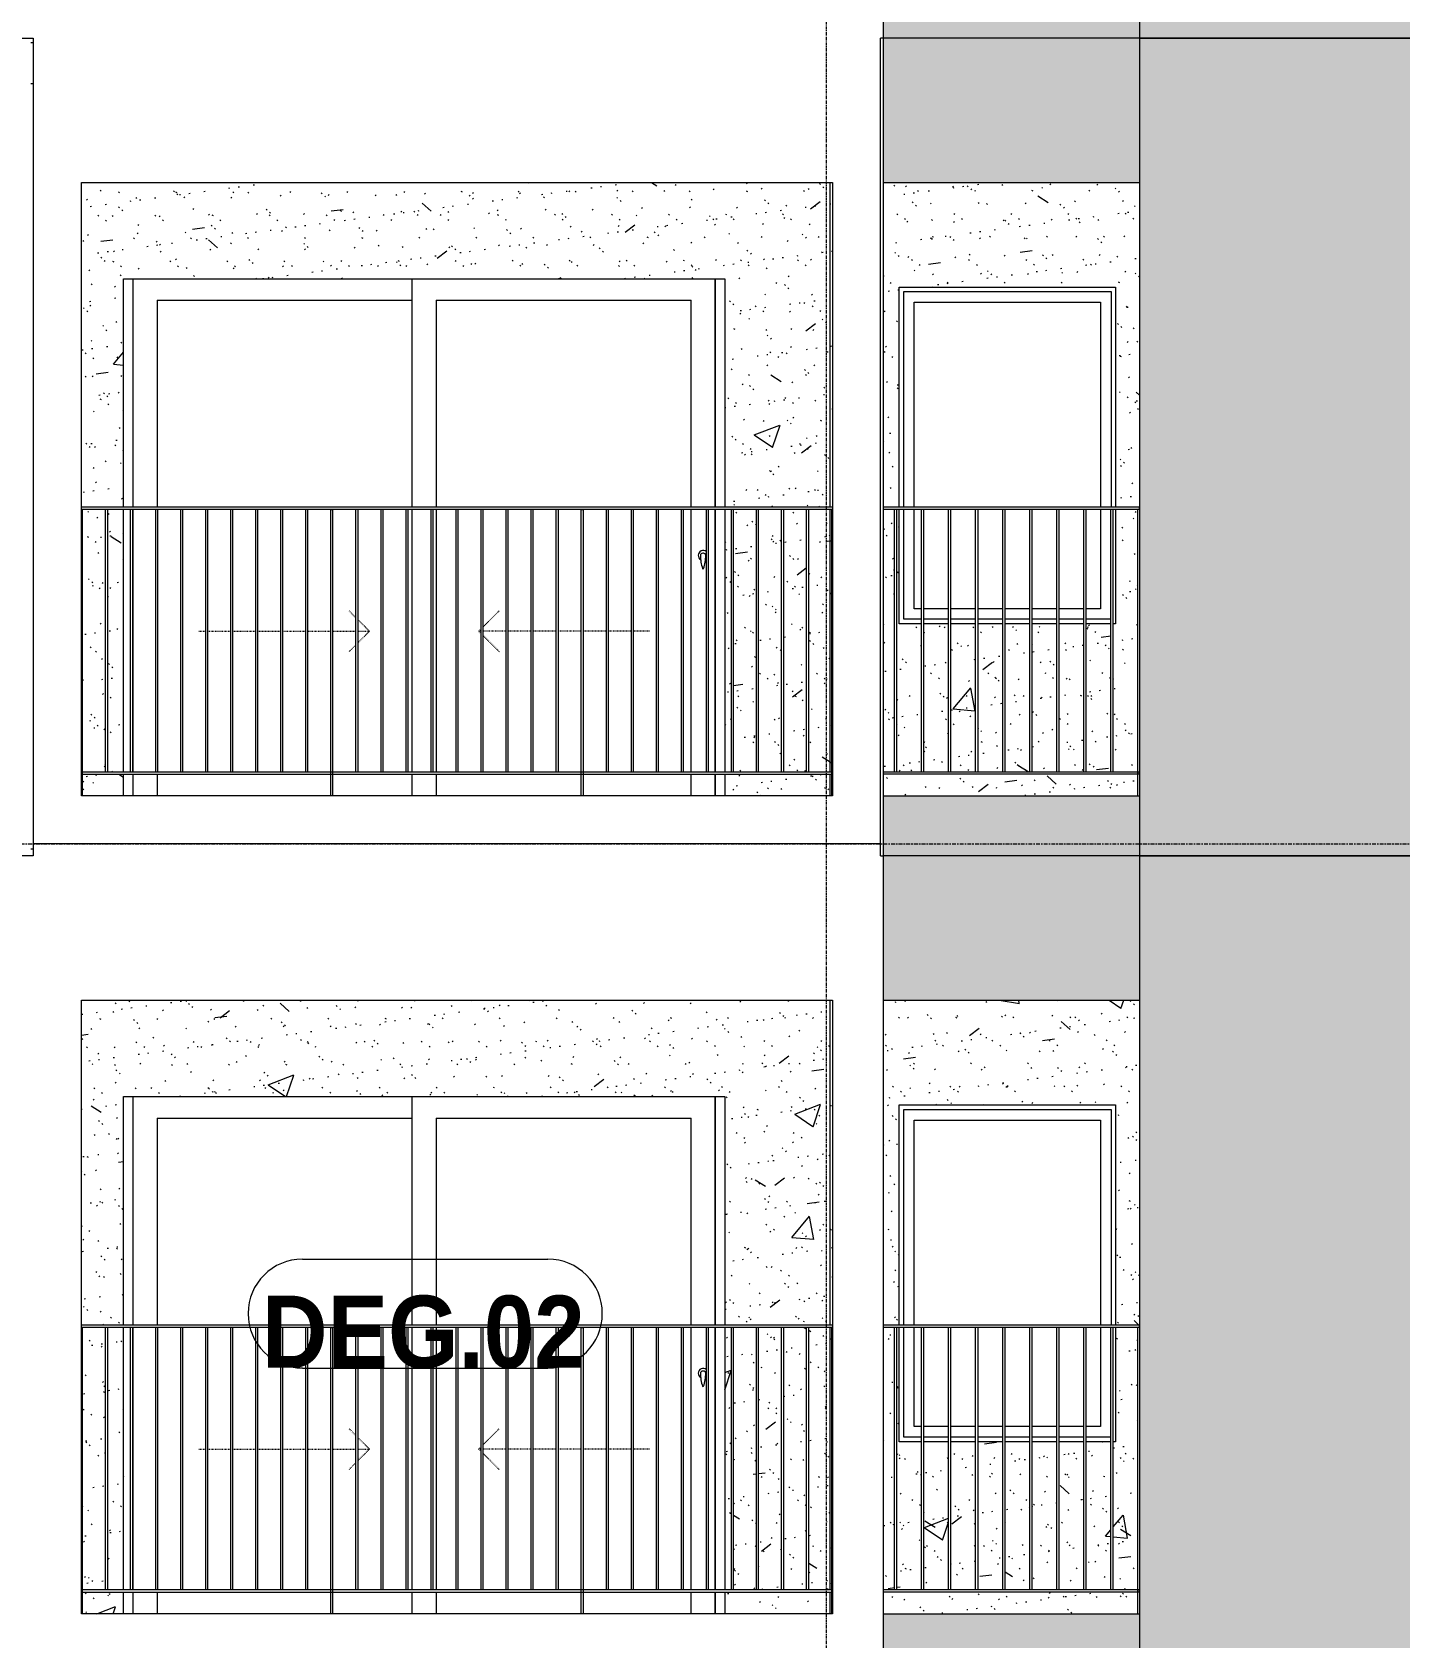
# Model space of a CAD drawing. Header units: millimetres. Extents: x 1240 to 198004, y -7796 to 35300.
# Drawn here: x 131261 to 136948, y 15899 to 22575 of the extents above; entities that cross this region are included whole.
import ezdxf

# ---------------------------------------------------------------- set-up
doc = ezdxf.new("R2010")
doc.units = ezdxf.units.MM
for name, pattern in [('Centre', [31.75, 6.35, -4.7625, 15.875, -4.7625]), ('Dash', [6, 3, -3]), ('Grid Line', [22.225, 12.7, -3.175, 3.175, -3.175])]:
    doc.linetypes.add(name, pattern=pattern)
for name, color, linetype, lineweight in [('0-2', 50, 'Continuous', 5), ('A-DOOR', 31, 'Continuous', 9), ('A-DOOR-FRAM', 31, 'Continuous', 9), ('A-DOOR-HDLN', 31, 'Dash', 18), ('A-DOOR-IDEN', 31, 'Continuous', 9), ('A-FLOR', 192, 'Continuous', 9), ('A-FLOR-2', 7, 'Continuous', 9), ('A-FLOR-HRAL', 11, 'Continuous', 9), ('A-FLOR-HRAL-1', 253, 'Continuous', 9), ('A-FLOR-LEVL-2', 51, 'Centre', 9), ('A-GLAZ', 151, 'Continuous', 9), ('A-GLAZ-1', 7, 'Continuous', 9), ('A-WALL', 113, 'Continuous', 9), ('A-WALL-PATT-2', 9, 'Continuous', 9), ('A-WALL-PATT-3', 111, 'Continuous', 5), ('A-WALL-PATT-4', 111, 'Continuous', 9), ('I-WALL', 2, 'Continuous', 9), ('I-WALL-1', 7, 'Continuous', 9), ('S-GRID-1', 1, 'Grid Line', 9)]:
    doc.layers.add(name, color=color, linetype=linetype, lineweight=lineweight)
doc.styles.add('Arial_B_2', font='arialbd.ttf', dxfattribs={"width": 0.9, "height": 300})
pattern_1 = [(50, (0, 0), (1093.104, -95.634), [114.3, -1257.3]), (355, (0, 0), (-211.457, 1146.34), [91.44, -1005.84]), (100.451, (91.1, -8), (881.656, 1050.7), [97.14, -1068.54]), (46.184, (0, 304.8), (1626.475, -252.257), [171.45, -1885.95]), (96.636, (135.5, 283.8), (1424.416, 1484.565), [145.71, -1602.81]), (351.184, (0, 304.8), (1424.43, 1484.55), [137.16, -1508.76]), (21, (152.4, 228.6), (909.686, -613.591), [114.3, -1257.3]), (326, (152.4, 228.6), (370.812, 1105.129), [91.44, -1005.84]), (71.451, (228.2, 177.5), (1280.503, 491.528), [97.14, -1068.54]), (37.5, (0, 0), (18.5313, 507.3303), [50.292, -943.356, 50.292, -970.788, -1009.65]), (37.5, (0, 0), (18.5313, 507.3303), [-2014.728, 50.292, -959.358]), (7.5, (0, 0), (400.9178, 601.0836), [50.292, -531.876, 50.292, -920.496, -384.81]), (7.5, (0, 0), (400.9178, 601.0836), [-1552.956, 50.292, -334.518]), (327.5, (-339.85, 0), (813.5452, -34.3737), [50.292, -330.708, 50.292, -1138.428, -1577.34]), (327.5, (-339.85, 0), (813.5452, -34.3737), [-1569.72, 50.292, -1527.048]), (317.5, (-492.25, 0), (888.7755, 152.56), [50.292, -445.008, 50.292, -739.14, -1120.14]), (317.5, (-492.25, 0), (888.7755, 152.56), [-1284.732, 50.292, -1069.848])]
pattern_2 = [(37.5, (0, 0), (-4.79953, 146.8239), [5.029, -110.795, 5.029, -124.511, -123.825]), (37.5, (0, 0), (-4.79953, 146.8239), [-245.364, 5.029, -118.796]), (7.5, (0, 0), (134.85743, 215.0472), [5.029, -57.455, 5.029, -99.365, -40.005]), (7.5, (0, 0), (134.85743, 215.0472), [-166.878, 5.029, -34.976]), (327.5, (-93.73, 0), (237.29776, 0.4316), [5.029, -33.071, 5.029, -132.131, -179.07]), (327.5, (-93.73, 0), (237.29776, 0.4316), [-175.26, 5.029, -174.041]), (317.5, (-93.73, 0), (229.06706, 66.8792), [5.029, -14.021, 5.029, -84.887, -102.87]), (317.5, (-93.73, 0), (229.06706, 66.8792), [-108.966, 5.029, -97.841])]

# ---------------------------------------------------------------- blocks, each defined once
blk = doc.blocks.new('NCV_TKTC_KET CAU_rvt-2-TKCS_MẶT ĐỨNG NỘI KHU 2')
at = {"layer": 'A-FLOR-2'}
blk.add_line((-65035.3, 22360), (-65045.3, 22360), dxfattribs=at)
blk = doc.blocks.new('M_Fixed - 900 x 1400-901190-TKCS_MẶT ĐỨNG NỘI KHU 2')
at = {"layer": 'A-GLAZ-1'}
for p, q in [((-61415.9, 7000), (-61415.9, 7896)), ((-61415.9, 7896), (-60553.9, 7896)), ((-60553.9, 7896), (-60553.9, 7000)), ((-61371.9, 7000), (-61371.9, 7852)), ((-61371.9, 7852), (-60597.9, 7852)), ((-60597.9, 7852), (-60597.9, 7000)), ((-61415.9, 6534), (-61415.9, 6990)), ((-61371.9, 6578), (-61371.9, 6990)), ((-60597.9, 6990), (-60597.9, 6578)), ((-61341.9, 6578), (-61371.9, 6578)), ((-61229.4, 6578), (-61331.9, 6578)), ((-61116.9, 6578), (-61219.4, 6578)), ((-61004.4, 6578), (-61106.9, 6578)), ((-60891.9, 6578), (-60994.4, 6578)), ((-60779.4, 6578), (-60881.9, 6578)), ((-60666.9, 6578), (-60769.4, 6578)), ((-60597.9, 6578), (-60656.9, 6578)), ((-61341.9, 6534), (-61415.9, 6534)), ((-61229.4, 6534), (-61331.9, 6534)), ((-61116.9, 6534), (-61219.4, 6534)), ((-61004.4, 6534), (-61106.9, 6534)), ((-60891.9, 6534), (-60994.4, 6534)), ((-60779.4, 6534), (-60881.9, 6534)), ((-60666.9, 6534), (-60769.4, 6534)), ((-60554.4, 6534), (-60656.9, 6534))]:
    blk.add_line(p, q, dxfattribs=at)
blk = doc.blocks.new('Railing - 10mm-901206-TKCS_MẶT ĐỨNG NỘI KHU 2')
at = {"layer": 'A-FLOR-HRAL-1'}
for p, q in [((-60554.4, 5900), (-60554.4, 6990)), ((-60544.4, 5900), (-60544.4, 6990))]:
    blk.add_line(p, q, dxfattribs=at)
blk = doc.blocks.new('Railing - 50 x 10mm-901205-TKCS_MẶT ĐỨNG NỘI KHU 2')
at = {"layer": 'A-FLOR-HRAL-1'}
for p in [(-60441.9, 5798.5), (-60435.3, 6990)]:
    blk.add_line(p, (-60441.9, 6990), dxfattribs=at)
blk = doc.blocks.new('Railing - Railing-883253-TKCS_MẶT ĐỨNG NỘI KHU 2')
at = {"layer": 'A-FLOR-HRAL-1'}
for p, q in [((-61501.9, 5900), (-60436.9, 5900)), ((-60436.9, 5890), (-61501.9, 5890)), ((-60436.9, 5900), (-60436.9, 5890))]:
    blk.add_line(p, q, dxfattribs=at)
for name, p in [('Railing - 10mm-901206-TKCS_MẶT ĐỨNG NỘI KHU 2', (-900, 0)), ('Railing - 10mm-901206-TKCS_MẶT ĐỨNG NỘI KHU 2', (-787.5, 0)), ('Railing - 10mm-901206-TKCS_MẶT ĐỨNG NỘI KHU 2', (-675, 0)), ('Railing - 10mm-901206-TKCS_MẶT ĐỨNG NỘI KHU 2', (-562.5, 0)), ('Railing - 10mm-901206-TKCS_MẶT ĐỨNG NỘI KHU 2', (-450, 0)), ('Railing - 10mm-901206-TKCS_MẶT ĐỨNG NỘI KHU 2', (-337.5, 0)), ('Railing - 10mm-901206-TKCS_MẶT ĐỨNG NỘI KHU 2', (-225, 0)), ('Railing - 10mm-901206-TKCS_MẶT ĐỨNG NỘI KHU 2', (-112.5, 0)), ('Railing - 10mm-901206-TKCS_MẶT ĐỨNG NỘI KHU 2', (0, 0)), ('Railing - 50 x 10mm-901205-TKCS_MẶT ĐỨNG NỘI KHU 2', (0, 0))]:
    blk.add_blockref(name, p)
blk = doc.blocks.new('Top Rail Type - Top Rail_Internal_-883254-TKCS_MẶT ĐỨNG NỘI KHU 2')
at = {"layer": 'A-FLOR-HRAL-1'}
for p, q in [((-60436.9, 7000), (-61501.9, 7000)), ((-60436.9, 6990), (-61501.9, 6990)), ((-60436.9, 7000), (-60436.9, 6990))]:
    blk.add_line(p, q, dxfattribs=at)
blk = doc.blocks.new('NCV_TKTC_TANG 6 - 8_rvt-6-TKCS_MẶT ĐỨNG NỘI KHU 2')
at = {"layer": 'A-WALL-PATT-2'}
h = blk.add_hatch(dxfattribs=at)
h.set_pattern_fill('FP_40', color=256, style=0, pattern_type=2)
h.set_pattern_definition(pattern_1)
h.paths.add_polyline_path([(-64816.1, 19400), (-64660.3, 19400), (-64660.3, 19490), (-64830.3, 19490), (-64830.3, 19400), (-64825.4, 19400)])
h.paths.add_polyline_path([(-62160.3, 19400), (-61721.9, 19400), (-61721.9, 19490), (-62160.3, 19490)])
h.paths.add_polyline_path([(-62019.3, 19500), (-61925.2, 19500), (-61925.2, 20590), (-62019.3, 20590), (-62019.3, 20089.9)])
h.paths.add_polyline_path([(-61760.7, 19500), (-61721.9, 19500), (-61721.9, 20590), (-61811, 20590), (-61811, 19500)])
h.paths.add_polyline_path([(-62123.4, 19500), (-62029.3, 19500), (-62029.3, 20590), (-62123.4, 20590), (-62123.4, 20089.9)])
h.paths.add_polyline_path([(-61821, 19500), (-61821, 20590), (-61915.2, 20590), (-61915.2, 19500)])
h.paths.add_polyline_path([(-64660.3, 19500), (-64660.3, 20590), (-64726.2, 20590), (-64726.2, 19500)])
h.paths.add_polyline_path([(-64808.8, 19500), (-64736.2, 19500), (-64736.2, 20590), (-64830.3, 20590), (-64830.3, 19500), (-64817.7, 19500)])
h.paths.add_polyline_path([(-62133.4, 19500), (-62133.4, 20590), (-62160.3, 20590), (-62160.3, 19500)])
h.paths.add_polyline_path([(-64729.1, 20600), (-64660.3, 20600), (-64660.3, 21550), (-62160.3, 21550), (-62160.3, 20600), (-61721.9, 20600), (-61721.9, 21950), (-64835.3, 21950), (-64835.3, 20600), (-64733.3, 20600)])
h = blk.add_hatch(dxfattribs=at)
h.set_pattern_fill('FP_41', color=256, style=0, pattern_type=2)
h.set_pattern_definition(pattern_2)
h.paths.add_polyline_path([(-64816.1, 19400), (-64660.3, 19400), (-64660.3, 19490), (-64830.3, 19490), (-64830.3, 19400), (-64825.4, 19400)])
h.paths.add_polyline_path([(-62160.3, 19400), (-61721.9, 19400), (-61721.9, 19490), (-62160.3, 19490)])
h.paths.add_polyline_path([(-62019.3, 19500), (-61925.2, 19500), (-61925.2, 20590), (-62019.3, 20590), (-62019.3, 20089.9)])
h.paths.add_polyline_path([(-61760.7, 19500), (-61721.9, 19500), (-61721.9, 20590), (-61811, 20590), (-61811, 19500)])
h.paths.add_polyline_path([(-62123.4, 19500), (-62029.3, 19500), (-62029.3, 20590), (-62123.4, 20590), (-62123.4, 20089.9)])
h.paths.add_polyline_path([(-61821, 19500), (-61821, 20590), (-61915.2, 20590), (-61915.2, 19500)])
h.paths.add_polyline_path([(-64660.3, 19500), (-64660.3, 20590), (-64726.2, 20590), (-64726.2, 19500)])
h.paths.add_polyline_path([(-64808.8, 19500), (-64736.2, 19500), (-64736.2, 20590), (-64830.3, 20590), (-64830.3, 19500), (-64817.7, 19500)])
h.paths.add_polyline_path([(-62133.4, 19500), (-62133.4, 20590), (-62160.3, 20590), (-62160.3, 19500)])
h.paths.add_polyline_path([(-64729.1, 20600), (-64660.3, 20600), (-64660.3, 21550), (-62160.3, 21550), (-62160.3, 20600), (-61721.9, 20600), (-61721.9, 21950), (-64835.3, 21950), (-64835.3, 20600), (-64733.3, 20600)])
h = blk.add_hatch(dxfattribs=at)
h.set_pattern_fill('FP_38', color=256, style=0, pattern_type=2)
h.set_pattern_definition(pattern_1)
h.paths.add_polyline_path([(-61716.9, 19400), (-61716.9, 19490), (-61721.9, 19490), (-61721.8, 19400)])
h.paths.add_polyline_path([(-61721.4, 19500), (-61716.9, 19500), (-61717.8, 20590), (-61721.9, 20590), (-61721.9, 19500)])
h.paths.add_polyline_path([(-61711.9, 20600), (-61713.4, 21950), (-61721.9, 21950), (-61721.9, 20600), (-61717.8, 20600)])
h = blk.add_hatch(dxfattribs=at)
h.set_pattern_fill('FP_39', color=256, style=0, pattern_type=2)
h.set_pattern_definition(pattern_2)
h.paths.add_polyline_path([(-61716.9, 19400), (-61716.9, 19490), (-61721.9, 19490), (-61721.8, 19400)])
h.paths.add_polyline_path([(-61721.4, 19500), (-61716.9, 19500), (-61717.8, 20590), (-61721.9, 20590), (-61721.9, 19500)])
h.paths.add_polyline_path([(-61711.9, 20600), (-61713.4, 21950), (-61721.9, 21950), (-61721.9, 20600), (-61717.8, 20600)])
h = blk.add_hatch(dxfattribs=at)
h.set_pattern_fill('FP_62', color=256, style=0, pattern_type=2)
h.set_pattern_definition(pattern_1)
h.paths.add_polyline_path([(-60441.9, 19398.5), (-60441.9, 19490), (-61501.9, 19490), (-61501.9, 19398.5), (-60648.1, 19398.5)])
h.paths.add_polyline_path([(-61230.9, 19500), (-61229.4, 19501.3), (-61229.4, 20115), (-61331.9, 20115), (-61331.9, 19500), (-61287.9, 19500)])
h.paths.add_polyline_path([(-61219.4, 19500), (-61116.9, 19500), (-61116.9, 20115), (-61219.4, 20115), (-61219.4, 19510.1)])
h.paths.add_polyline_path([(-61341.9, 19500), (-61341.9, 20115), (-61434.9, 20115), (-61434.9, 20590), (-61444.4, 20590), (-61444.4, 19500)])
h.paths.add_polyline_path([(-60656.9, 19500), (-60554.4, 19500), (-60554.4, 20115), (-60656.9, 20115), (-60656.9, 20007.2)])
h.paths.add_polyline_path([(-60769.4, 19500), (-60666.9, 19500), (-60666.9, 20115), (-60769.4, 20115), (-60769.4, 19907.8)])
h.paths.add_polyline_path([(-61454.4, 19500), (-61454.4, 20590), (-61501.9, 20590), (-61501.9, 19500)])
h.paths.add_polyline_path([(-61106.9, 19500), (-61004.4, 19500), (-61004.4, 20115), (-61106.9, 20115), (-61106.9, 19609.5)])
h.paths.add_polyline_path([(-60994.4, 19500), (-60891.9, 19500), (-60891.9, 20115), (-60994.4, 20115), (-60994.4, 19708.9)])
h.paths.add_polyline_path([(-60881.9, 19500), (-60779.4, 19500), (-60779.4, 20115), (-60881.9, 20115), (-60881.9, 19808.3)])
h.paths.add_polyline_path([(-60441.9, 19500), (-60441.9, 20590), (-60534.9, 20590), (-60534.9, 20115), (-60544.4, 20115), (-60544.4, 19500)])
h.paths.add_polyline_path([(-60436.9, 20590), (-60435.3, 20590), (-60435.3, 21950), (-61501.9, 21950), (-61501.9, 20600), (-61434.9, 20600), (-61434.9, 21515), (-60534.9, 21514.4), (-60534.9, 20600), (-60436.9, 20600)])
h = blk.add_hatch(dxfattribs=at)
h.set_pattern_fill('FP_63', color=256, style=0, pattern_type=2)
h.set_pattern_definition(pattern_2)
h.paths.add_polyline_path([(-60441.9, 19398.5), (-60441.9, 19490), (-61501.9, 19490), (-61501.9, 19398.5), (-60648.1, 19398.5)])
h.paths.add_polyline_path([(-61230.9, 19500), (-61229.4, 19501.3), (-61229.4, 20115), (-61331.9, 20115), (-61331.9, 19500), (-61287.9, 19500)])
h.paths.add_polyline_path([(-61219.4, 19500), (-61116.9, 19500), (-61116.9, 20115), (-61219.4, 20115), (-61219.4, 19510.1)])
h.paths.add_polyline_path([(-61341.9, 19500), (-61341.9, 20115), (-61434.9, 20115), (-61434.9, 20590), (-61444.4, 20590), (-61444.4, 19500)])
h.paths.add_polyline_path([(-60656.9, 19500), (-60554.4, 19500), (-60554.4, 20115), (-60656.9, 20115), (-60656.9, 20007.2)])
h.paths.add_polyline_path([(-60769.4, 19500), (-60666.9, 19500), (-60666.9, 20115), (-60769.4, 20115), (-60769.4, 19907.8)])
h.paths.add_polyline_path([(-61454.4, 19500), (-61454.4, 20590), (-61501.9, 20590), (-61501.9, 19500)])
h.paths.add_polyline_path([(-61106.9, 19500), (-61004.4, 19500), (-61004.4, 20115), (-61106.9, 20115), (-61106.9, 19609.5)])
h.paths.add_polyline_path([(-60994.4, 19500), (-60891.9, 19500), (-60891.9, 20115), (-60994.4, 20115), (-60994.4, 19708.9)])
h.paths.add_polyline_path([(-60881.9, 19500), (-60779.4, 19500), (-60779.4, 20115), (-60881.9, 20115), (-60881.9, 19808.3)])
h.paths.add_polyline_path([(-60441.9, 19500), (-60441.9, 20590), (-60534.9, 20590), (-60534.9, 20115), (-60544.4, 20115), (-60544.4, 19500)])
h.paths.add_polyline_path([(-60436.9, 20590), (-60435.3, 20590), (-60435.3, 21950), (-61501.9, 21950), (-61501.9, 20600), (-61434.9, 20600), (-61434.9, 21515), (-60534.9, 21514.4), (-60534.9, 20600), (-60436.9, 20600)])
at = {"layer": 'I-WALL-1'}
for p, q in [((-61721.9, 20600), (-61721.9, 21950)), ((-64660.3, 20600), (-64660.3, 21550)), ((-64660.3, 21550), (-62160.3, 21550)), ((-62160.3, 21550), (-62160.3, 20600)), ((-61434.9, 20600), (-61434.9, 21515)), ((-61434.9, 21515), (-60534.9, 21515)), ((-60534.9, 21515), (-60534.9, 20600)), ((-64660.3, 19500), (-64660.3, 20590)), ((-62160.3, 20590), (-62160.3, 19500)), ((-61721.9, 19500), (-61721.9, 20590)), ((-61434.9, 20115), (-61434.9, 20590)), ((-60534.9, 20590), (-60534.9, 20115)), ((-61341.9, 20115), (-61434.9, 20115)), ((-61229.4, 20115), (-61331.9, 20115)), ((-61116.9, 20115), (-61219.4, 20115)), ((-61004.4, 20115), (-61106.9, 20115)), ((-60891.9, 20115), (-60994.4, 20115)), ((-60779.4, 20115), (-60881.9, 20115)), ((-60666.9, 20115), (-60769.4, 20115)), ((-60554.4, 20115), (-60656.9, 20115)), ((-60534.9, 20115), (-60544.4, 20115)), ((-64660.3, 19400), (-64660.3, 19490)), ((-62160.3, 19490), (-62160.3, 19400)), ((-61721.9, 19400), (-61721.9, 19490))]:
    blk.add_line(p, q, dxfattribs=at)
at = {"layer": 'A-FLOR-HRAL'}
for name in ['Top Rail Type - Top Rail_Internal_-883254-TKCS_MẶT ĐỨNG NỘI KHU 2', 'Railing - Railing-883253-TKCS_MẶT ĐỨNG NỘI KHU 2']:
    blk.add_blockref(name, (0, 13600), dxfattribs=at)
at = {"layer": 'A-GLAZ'}
blk.add_blockref('M_Fixed - 900 x 1400-901190-TKCS_MẶT ĐỨNG NỘI KHU 2', (0, 13600), dxfattribs=at)
blk = doc.blocks.new('NCV_TKTC_TANG 5_rvt-2-TKCS_MẶT ĐỨNG NỘI KHU 2')
at = {"layer": 'A-WALL-PATT-2'}
h = blk.add_hatch(dxfattribs=at)
h.set_pattern_fill('FP_40', color=256, style=0, pattern_type=2)
h.set_pattern_definition(pattern_1)
h.paths.add_polyline_path([(-64816.1, 16000), (-64660.3, 16000), (-64660.3, 16090), (-64830.3, 16090), (-64830.3, 16000), (-64825.4, 16000)])
h.paths.add_polyline_path([(-61927.7, 16000), (-61721.9, 16000), (-61721.9, 16090), (-62160.3, 16090), (-62160.3, 16000)])
h.paths.add_polyline_path([(-64726.2, 16100), (-64660.3, 16100), (-64660.3, 17190), (-64726.2, 17190), (-64726.2, 16109.1)])
h.paths.add_polyline_path([(-61760.7, 16100), (-61721.9, 16100), (-61721.9, 17190), (-61811, 17190), (-61811, 16100)])
h.paths.add_polyline_path([(-64808.8, 16100), (-64736.2, 16100), (-64736.2, 17190), (-64830.3, 17190), (-64830.3, 16100), (-64817.7, 16100)])
h.paths.add_polyline_path([(-61927.7, 16100), (-61925.2, 16100), (-61925.2, 17190), (-62019.3, 17190), (-62019.3, 16100)])
h.paths.add_polyline_path([(-62160.3, 16100), (-62133.4, 16100), (-62133.4, 17190), (-62160.3, 17190), (-62160.3, 16448.4)])
h.paths.add_polyline_path([(-61821, 16100), (-61821, 17190), (-61915.2, 17190), (-61915.2, 16100)])
h.paths.add_polyline_path([(-62123.4, 16100), (-62029.3, 16100), (-62029.3, 17190), (-62123.4, 17190), (-62123.4, 16411.4)])
h.paths.add_polyline_path([(-64660.3, 17200), (-64660.3, 18150), (-62160.3, 18150), (-62160.3, 17200), (-61721.9, 17200), (-61721.9, 18550), (-64835.3, 18550), (-64835.3, 17200), (-64729.1, 17200)])
h = blk.add_hatch(dxfattribs=at)
h.set_pattern_fill('FP_41', color=256, style=0, pattern_type=2)
h.set_pattern_definition(pattern_2)
h.paths.add_polyline_path([(-64816.1, 16000), (-64660.3, 16000), (-64660.3, 16090), (-64830.3, 16090), (-64830.3, 16000), (-64825.4, 16000)])
h.paths.add_polyline_path([(-61927.7, 16000), (-61721.9, 16000), (-61721.9, 16090), (-62160.3, 16090), (-62160.3, 16000)])
h.paths.add_polyline_path([(-64726.2, 16100), (-64660.3, 16100), (-64660.3, 17190), (-64726.2, 17190), (-64726.2, 16109.1)])
h.paths.add_polyline_path([(-61760.7, 16100), (-61721.9, 16100), (-61721.9, 17190), (-61811, 17190), (-61811, 16100)])
h.paths.add_polyline_path([(-64808.8, 16100), (-64736.2, 16100), (-64736.2, 17190), (-64830.3, 17190), (-64830.3, 16100), (-64817.7, 16100)])
h.paths.add_polyline_path([(-61927.7, 16100), (-61925.2, 16100), (-61925.2, 17190), (-62019.3, 17190), (-62019.3, 16100)])
h.paths.add_polyline_path([(-62160.3, 16100), (-62133.4, 16100), (-62133.4, 17190), (-62160.3, 17190), (-62160.3, 16448.4)])
h.paths.add_polyline_path([(-61821, 16100), (-61821, 17190), (-61915.2, 17190), (-61915.2, 16100)])
h.paths.add_polyline_path([(-62123.4, 16100), (-62029.3, 16100), (-62029.3, 17190), (-62123.4, 17190), (-62123.4, 16411.4)])
h.paths.add_polyline_path([(-64660.3, 17200), (-64660.3, 18150), (-62160.3, 18150), (-62160.3, 17200), (-61721.9, 17200), (-61721.9, 18550), (-64835.3, 18550), (-64835.3, 17200), (-64729.1, 17200)])
h = blk.add_hatch(dxfattribs=at)
h.set_pattern_fill('FP_38', color=256, style=0, pattern_type=2)
h.set_pattern_definition(pattern_1)
h.paths.add_polyline_path([(-61716.9, 16000), (-61716.9, 16090), (-61721.9, 16090), (-61721.8, 16000)])
h.paths.add_polyline_path([(-61721.4, 16100), (-61716.9, 16100), (-61717.8, 17190), (-61721.9, 17190), (-61721.9, 16100)])
h.paths.add_polyline_path([(-61717.8, 17200), (-61711.9, 17200), (-61713.4, 18550), (-61721.9, 18550), (-61721.9, 17200)])
h = blk.add_hatch(dxfattribs=at)
h.set_pattern_fill('FP_39', color=256, style=0, pattern_type=2)
h.set_pattern_definition(pattern_2)
h.paths.add_polyline_path([(-61716.9, 16000), (-61716.9, 16090), (-61721.9, 16090), (-61721.8, 16000)])
h.paths.add_polyline_path([(-61721.4, 16100), (-61716.9, 16100), (-61717.8, 17190), (-61721.9, 17190), (-61721.9, 16100)])
h.paths.add_polyline_path([(-61717.8, 17200), (-61711.9, 17200), (-61713.4, 18550), (-61721.9, 18550), (-61721.9, 17200)])
h = blk.add_hatch(dxfattribs=at)
h.set_pattern_fill('FP_64', color=256, style=0, pattern_type=2)
h.set_pattern_definition(pattern_1)
h.paths.add_polyline_path([(-61501.9, 15998.5), (-60441.9, 15998.5), (-60441.9, 16090), (-61501.9, 16090), (-61501.9, 16000)])
h.paths.add_polyline_path([(-60648.1, 16100), (-60554.4, 16100), (-60554.4, 16715), (-60656.9, 16715), (-60656.9, 16100)])
h.paths.add_polyline_path([(-61229.4, 16100), (-61229.4, 16715), (-61331.9, 16715), (-61331.9, 16100), (-61230.9, 16100)])
h.paths.add_polyline_path([(-61219.4, 16100), (-61116.9, 16100), (-61116.9, 16715), (-61219.4, 16715), (-61219.4, 16110.1)])
h.paths.add_polyline_path([(-61106.9, 16100), (-61004.4, 16100), (-61004.4, 16715), (-61106.9, 16715), (-61106.9, 16209.5)])
h.paths.add_polyline_path([(-60544.4, 16100), (-60441.9, 16100), (-60441.9, 17190), (-60534.9, 17190), (-60534.9, 16715), (-60544.4, 16715), (-60544.4, 16688.3)])
h.paths.add_polyline_path([(-60994.4, 16100), (-60891.9, 16100), (-60891.9, 16715), (-60994.4, 16715), (-60994.4, 16308.9)])
h.paths.add_polyline_path([(-60881.9, 16100), (-60779.4, 16100), (-60779.4, 16715), (-60881.9, 16715), (-60881.9, 16408.3)])
h.paths.add_polyline_path([(-61341.9, 16100), (-61341.9, 16715), (-61434.9, 16715), (-61434.9, 17190), (-61444.4, 17190), (-61444.4, 16100)])
h.paths.add_polyline_path([(-60666.9, 16100), (-60666.9, 16715), (-60769.4, 16715), (-60769.4, 16100)])
h.paths.add_polyline_path([(-61454.4, 16100), (-61454.4, 17190), (-61501.9, 17190), (-61501.9, 16100)])
h.paths.add_polyline_path([(-60435.3, 17190), (-60435.3, 18550), (-61501.9, 18550), (-61501.9, 17200), (-61434.9, 17200), (-61434.9, 18115), (-60534.9, 18114.4), (-60534.9, 17200), (-60436.9, 17200), (-60436.9, 17190)])
h = blk.add_hatch(dxfattribs=at)
h.set_pattern_fill('FP_65', color=256, style=0, pattern_type=2)
h.set_pattern_definition(pattern_2)
h.paths.add_polyline_path([(-61501.9, 15998.5), (-60441.9, 15998.5), (-60441.9, 16090), (-61501.9, 16090), (-61501.9, 16000)])
h.paths.add_polyline_path([(-60648.1, 16100), (-60554.4, 16100), (-60554.4, 16715), (-60656.9, 16715), (-60656.9, 16100)])
h.paths.add_polyline_path([(-61229.4, 16100), (-61229.4, 16715), (-61331.9, 16715), (-61331.9, 16100), (-61230.9, 16100)])
h.paths.add_polyline_path([(-61219.4, 16100), (-61116.9, 16100), (-61116.9, 16715), (-61219.4, 16715), (-61219.4, 16110.1)])
h.paths.add_polyline_path([(-61106.9, 16100), (-61004.4, 16100), (-61004.4, 16715), (-61106.9, 16715), (-61106.9, 16209.5)])
h.paths.add_polyline_path([(-60544.4, 16100), (-60441.9, 16100), (-60441.9, 17190), (-60534.9, 17190), (-60534.9, 16715), (-60544.4, 16715), (-60544.4, 16688.3)])
h.paths.add_polyline_path([(-60994.4, 16100), (-60891.9, 16100), (-60891.9, 16715), (-60994.4, 16715), (-60994.4, 16308.9)])
h.paths.add_polyline_path([(-60881.9, 16100), (-60779.4, 16100), (-60779.4, 16715), (-60881.9, 16715), (-60881.9, 16408.3)])
h.paths.add_polyline_path([(-61341.9, 16100), (-61341.9, 16715), (-61434.9, 16715), (-61434.9, 17190), (-61444.4, 17190), (-61444.4, 16100)])
h.paths.add_polyline_path([(-60666.9, 16100), (-60666.9, 16715), (-60769.4, 16715), (-60769.4, 16100)])
h.paths.add_polyline_path([(-61454.4, 16100), (-61454.4, 17190), (-61501.9, 17190), (-61501.9, 16100)])
h.paths.add_polyline_path([(-60435.3, 17190), (-60435.3, 18550), (-61501.9, 18550), (-61501.9, 17200), (-61434.9, 17200), (-61434.9, 18115), (-60534.9, 18114.4), (-60534.9, 17200), (-60436.9, 17200), (-60436.9, 17190)])
at = {"layer": 'I-WALL-1'}
for p, q in [((-61721.9, 17200), (-61721.9, 18550)), ((-64660.3, 17200), (-64660.3, 18150)), ((-64660.3, 18150), (-62160.3, 18150)), ((-62160.3, 18150), (-62160.3, 17200)), ((-61434.9, 17200), (-61434.9, 18115)), ((-61434.9, 18115), (-60534.9, 18115)), ((-60534.9, 18115), (-60534.9, 17200)), ((-64660.3, 16100), (-64660.3, 17190)), ((-62160.3, 17190), (-62160.3, 16100)), ((-61721.9, 16100), (-61721.9, 17190)), ((-61434.9, 16715), (-61434.9, 17190)), ((-60534.9, 17190), (-60534.9, 16715)), ((-61341.9, 16715), (-61434.9, 16715)), ((-61229.4, 16715), (-61331.9, 16715)), ((-61116.9, 16715), (-61219.4, 16715)), ((-61004.4, 16715), (-61106.9, 16715)), ((-60891.9, 16715), (-60994.4, 16715)), ((-60779.4, 16715), (-60881.9, 16715)), ((-60666.9, 16715), (-60769.4, 16715)), ((-60554.4, 16715), (-60656.9, 16715)), ((-60534.9, 16715), (-60544.4, 16715)), ((-64660.3, 16000), (-64660.3, 16090)), ((-62160.3, 16090), (-62160.3, 16000)), ((-61721.9, 16000), (-61721.9, 16090))]:
    blk.add_line(p, q, dxfattribs=at)
at = {"layer": 'A-FLOR-HRAL'}
for name in ['Top Rail Type - Top Rail_Internal_-883254-TKCS_MẶT ĐỨNG NỘI KHU 2', 'Railing - Railing-883253-TKCS_MẶT ĐỨNG NỘI KHU 2']:
    blk.add_blockref(name, (0, 10200), dxfattribs=at)
at = {"layer": 'A-GLAZ'}
blk.add_blockref('M_Fixed - 900 x 1400-901190-TKCS_MẶT ĐỨNG NỘI KHU 2', (0, 10200), dxfattribs=at)
blk = doc.blocks.new('DEG_02-DEG_03 - DEG_02-2500x2400mm-CỬA ĐI 02 CÁNH TRƯỢT-625766-TKCS_MẶT ĐỨNG NỘI KHU 2')
at = {"layer": 'A-DOOR'}
for p, q in [((-63460.3, 10400), (-63460.3, 11350)), ((-62200.3, 11350), (-62200.3, 10400)), ((-64520.3, 11260), (-64520.3, 10400)), ((-64520.3, 11260), (-63460.3, 11260)), ((-63360.3, 11260), (-63360.3, 10400)), ((-63360.3, 11260), (-62300.3, 11260)), ((-62300.3, 10400), (-62300.3, 11260)), ((-63460.3, 9300), (-63460.3, 10390)), ((-63360.3, 10390), (-63360.3, 9300)), ((-62300.3, 9300), (-62300.3, 10390)), ((-62200.3, 10390), (-62200.3, 9300)), ((-64520.3, 9290), (-64520.3, 9200)), ((-63460.3, 9200), (-63460.3, 9290)), ((-63360.3, 9290), (-63360.3, 9200)), ((-62300.3, 9200), (-62300.3, 9290)), ((-62200.3, 9290), (-62200.3, 9200))]:
    blk.add_line(p, q, dxfattribs=at)
at = {"layer": 'A-DOOR', "flags": 128}
blk.add_lwpolyline([(-62248.8, 10208.7), (-62248.8, 10208.7), (-62248.8, 10208.7), (-62248.8, 10208.7), (-62248.8, 10208.7), (-62248.9, 10208.7), (-62248.9, 10208.7), (-62248.9, 10208.7), (-62248.9, 10208.7), (-62248.9, 10208.7), (-62249, 10208.7), (-62249, 10208.7), (-62249, 10208.7), (-62249, 10208.7), (-62249.1, 10208.7), (-62249.1, 10208.7), (-62249.1, 10208.7), (-62249.2, 10208.7), (-62249.2, 10208.7), (-62249.3, 10208.7), (-62249.3, 10208.7), (-62249.4, 10208.7), (-62249.4, 10208.7), (-62249.5, 10208.7), (-62249.5, 10208.7), (-62249.6, 10208.7), (-62249.6, 10208.7), (-62249.7, 10208.7), (-62249.7, 10208.7), (-62249.8, 10208.7), (-62249.8, 10208.7), (-62249.9, 10208.7), (-62249.9, 10208.7), (-62250, 10208.7), (-62250.1, 10208.7), (-62250.1, 10208.7), (-62250.2, 10208.7), (-62250.2, 10208.7), (-62250.3, 10208.7), (-62250.4, 10208.7), (-62250.4, 10208.7), (-62250.5, 10208.7), (-62250.5, 10208.7), (-62250.6, 10208.7), (-62250.7, 10208.7), (-62250.7, 10208.7), (-62250.8, 10208.7), (-62250.8, 10208.7), (-62250.9, 10208.7), (-62250.9, 10208.7), (-62251, 10208.7), (-62251, 10208.7), (-62251.1, 10208.7), (-62251.1, 10208.7), (-62251.2, 10208.7), (-62251.2, 10208.7), (-62251.3, 10208.7), (-62251.3, 10208.7), (-62251.4, 10208.7), (-62251.4, 10208.7), (-62251.5, 10208.7), (-62251.5, 10208.7), (-62251.5, 10208.7), (-62251.6, 10208.7), (-62251.6, 10208.7), (-62251.6, 10208.7), (-62251.7, 10208.7), (-62251.7, 10208.7), (-62251.7, 10208.7), (-62251.7, 10208.7), (-62251.7, 10208.7), (-62251.8, 10208.7), (-62251.8, 10208.7), (-62251.8, 10208.7), (-62251.8, 10208.7), (-62251.8, 10208.7), (-62251.8, 10208.7)], dxfattribs=at)
at = {"layer": 'A-DOOR'}
for centre, radius, start, end in [((-62250.3, 10200), 20, 49.81701, 180), ((-62250.3, 10200), 20, 180, 240), ((-62251.8, 10199.2), 9.45, 90, 180), ((-62096.5, 10199.2), 164.8, 180, 199.13397), ((-62248.8, 10199.2), 9.45, 0, 90), ((-62404.1, 10199.2), 164.8, 340.86603, 0), ((-62250.3, 10200), 20, 300, 310.18299), ((-62249.9, 10146), 2.34, 199.13397, 261.03098), ((-62250.7, 10146), 2.34, 278.96902, 340.86603)]:
    blk.add_arc(centre, radius, start, end, dxfattribs=at)
at = {"layer": 'A-DOOR-FRAM'}
for p, q in [((-64620.3, 10400), (-64620.3, 11350)), ((-62200.3, 10400), (-62200.3, 11350)), ((-64620.3, 9300), (-64620.3, 10390)), ((-62200.3, 9300), (-62200.3, 10390)), ((-64620.3, 9200), (-64620.3, 9290)), ((-62200.3, 9200), (-62200.3, 9290))]:
    blk.add_line(p, q, dxfattribs=at)
at = {"layer": 'A-DOOR-HDLN'}
for p, q in [((-63695.1, 9941.7), (-63722.4, 9969.1)), ((-63164.5, 9902.8), (-63098.2, 9969.1)), ((-64347.6, 9884.2), (-64319.7, 9884.2)), ((-64309.7, 9884.2), (-64215.6, 9884.2)), ((-64205.6, 9884.2), (-64111.5, 9884.2)), ((-64101.5, 9884.2), (-64007.4, 9884.2)), ((-63997.4, 9884.2), (-63903.3, 9884.2)), ((-63893.3, 9884.2), (-63799.2, 9884.2)), ((-63789.2, 9884.2), (-63695.1, 9884.2)), ((-63637.6, 9884.2), (-63685.1, 9931.7)), ((-63637.6, 9884.2), (-63685.1, 9836.7)), ((-63685.1, 9884.2), (-63637.6, 9884.2)), ((-63183.1, 9884.2), (-63174.5, 9892.8)), ((-63183.1, 9884.2), (-63174.5, 9875.7)), ((-63174.5, 9884.2), (-63183.1, 9884.2)), ((-63070.4, 9884.2), (-63164.5, 9884.2)), ((-62966.3, 9884.2), (-63060.4, 9884.2)), ((-62862.2, 9884.2), (-62956.3, 9884.2)), ((-62758.1, 9884.2), (-62852.2, 9884.2)), ((-62653.9, 9884.2), (-62748.1, 9884.2)), ((-62549.8, 9884.2), (-62643.9, 9884.2)), ((-62473.1, 9884.2), (-62539.8, 9884.2)), ((-63695.1, 9826.7), (-63722.4, 9799.4)), ((-63164.5, 9865.7), (-63098.2, 9799.4))]:
    blk.add_line(p, q, dxfattribs=at)
blk = doc.blocks.new('Railing - 10mm-1251313-TKCS_MẶT ĐỨNG NỘI KHU 2')
at = {"layer": 'A-FLOR-HRAL'}
for p, q in [((-61821, 6990), (-61821, 5900)), ((-61811, 5900), (-61811, 6990))]:
    blk.add_line(p, q, dxfattribs=at)
blk = doc.blocks.new('Railing - 50 x 10mm-1251315-TKCS_MẶT ĐỨNG NỘI KHU 2')
at = {"layer": 'A-FLOR-HRAL'}
for p, q in [((-62758.1, 6990), (-62758.1, 5800)), ((-62758.1, 6990), (-62748.1, 6990)), ((-62748.1, 5800), (-62748.1, 6990))]:
    blk.add_line(p, q, dxfattribs=at)
blk = doc.blocks.new('Railing - 50 x 10mm-1251311-TKCS_MẶT ĐỨNG NỘI KHU 2')
at = {"layer": 'A-FLOR-HRAL'}
for q in [(-61716.9, 5800), (-61711.9, 6990)]:
    blk.add_line((-61716.9, 6990), q, dxfattribs=at)
blk = doc.blocks.new('Railing - 50 x 10mm-V307-TKCS_MẶT ĐỨNG NỘI KHU 2')
at = {"layer": 'A-FLOR-HRAL'}
for p in [(-64835.3, 6990), (-64830.3, 5800)]:
    blk.add_line(p, (-64830.3, 6990), dxfattribs=at)
blk = doc.blocks.new('Railing - Railing-3262427-TKCS_MẶT ĐỨNG NỘI KHU 2')
at = {"layer": 'A-FLOR-HRAL'}
for p, q in [((-64835.3, 16100), (-61711.9, 16100)), ((-64835.3, 16090), (-61711.9, 16090))]:
    blk.add_line(p, q, dxfattribs=at)
for name, p in [('Railing - 50 x 10mm-V307-TKCS_MẶT ĐỨNG NỘI KHU 2', (0, 10200)), ('Railing - 10mm-1251313-TKCS_MẶT ĐỨNG NỘI KHU 2', (-2915.1, 10200)), ('Railing - 10mm-1251313-TKCS_MẶT ĐỨNG NỘI KHU 2', (-2811, 10200)), ('Railing - 10mm-1251313-TKCS_MẶT ĐỨNG NỘI KHU 2', (-2706.9, 10200)), ('Railing - 10mm-1251313-TKCS_MẶT ĐỨNG NỘI KHU 2', (-2602.8, 10200)), ('Railing - 10mm-1251313-TKCS_MẶT ĐỨNG NỘI KHU 2', (-2498.7, 10200)), ('Railing - 10mm-1251313-TKCS_MẶT ĐỨNG NỘI KHU 2', (-2394.6, 10200)), ('Railing - 10mm-1251313-TKCS_MẶT ĐỨNG NỘI KHU 2', (-2290.5, 10200)), ('Railing - 10mm-1251313-TKCS_MẶT ĐỨNG NỘI KHU 2', (-2186.4, 10200)), ('Railing - 10mm-1251313-TKCS_MẶT ĐỨNG NỘI KHU 2', (-2082.2, 10200)), ('Railing - 50 x 10mm-1251315-TKCS_MẶT ĐỨNG NỘI KHU 2', (-1041.1, 10200)), ('Railing - 10mm-1251313-TKCS_MẶT ĐỨNG NỘI KHU 2', (-1874, 10200)), ('Railing - 10mm-1251313-TKCS_MẶT ĐỨNG NỘI KHU 2', (-1769.9, 10200)), ('Railing - 10mm-1251313-TKCS_MẶT ĐỨNG NỘI KHU 2', (-1665.8, 10200)), ('Railing - 10mm-1251313-TKCS_MẶT ĐỨNG NỘI KHU 2', (-1561.7, 10200)), ('Railing - 10mm-1251313-TKCS_MẶT ĐỨNG NỘI KHU 2', (-1457.6, 10200)), ('Railing - 10mm-1251313-TKCS_MẶT ĐỨNG NỘI KHU 2', (-1353.5, 10200)), ('Railing - 10mm-1251313-TKCS_MẶT ĐỨNG NỘI KHU 2', (-1249.3, 10200)), ('Railing - 10mm-1251313-TKCS_MẶT ĐỨNG NỘI KHU 2', (-1145.2, 10200)), ('Railing - 10mm-1251313-TKCS_MẶT ĐỨNG NỘI KHU 2', (-1041.1, 10200)), ('Railing - 50 x 10mm-1251315-TKCS_MẶT ĐỨNG NỘI KHU 2', (0, 10200)), ('Railing - 10mm-1251313-TKCS_MẶT ĐỨNG NỘI KHU 2', (-832.9, 10200)), ('Railing - 10mm-1251313-TKCS_MẶT ĐỨNG NỘI KHU 2', (-728.8, 10200)), ('Railing - 10mm-1251313-TKCS_MẶT ĐỨNG NỘI KHU 2', (-624.7, 10200)), ('Railing - 10mm-1251313-TKCS_MẶT ĐỨNG NỘI KHU 2', (-520.6, 10200)), ('Railing - 10mm-1251313-TKCS_MẶT ĐỨNG NỘI KHU 2', (-416.4, 10200)), ('Railing - 10mm-1251313-TKCS_MẶT ĐỨNG NỘI KHU 2', (-312.3, 10200)), ('Railing - 10mm-1251313-TKCS_MẶT ĐỨNG NỘI KHU 2', (-208.2, 10200)), ('Railing - 10mm-1251313-TKCS_MẶT ĐỨNG NỘI KHU 2', (-104.1, 10200)), ('Railing - 10mm-1251313-TKCS_MẶT ĐỨNG NỘI KHU 2', (0, 10200)), ('Railing - 50 x 10mm-1251311-TKCS_MẶT ĐỨNG NỘI KHU 2', (0, 10200))]:
    blk.add_blockref(name, p)
blk = doc.blocks.new('Top Rail Type - Top Rail_Internal_-3262428-TKCS_MẶT ĐỨNG NỘI KHU 2')
at = {"layer": 'A-FLOR-HRAL'}
for p, q in [((-61711.9, 17200), (-64835.3, 17200)), ((-61711.9, 17190), (-64835.3, 17190))]:
    blk.add_line(p, q, dxfattribs=at)
blk = doc.blocks.new('Railing - 50 x 10mm-V428-TKCS_MẶT ĐỨNG NỘI KHU 2')
at = {"layer": 'A-FLOR-HRAL'}
for q in [(-53516.9, 15999.7), (-53511.9, 17190)]:
    blk.add_line((-53516.9, 17190), q, dxfattribs=at)
blk = doc.blocks.new('Railing - Railing-3821661-TKCS_MẶT ĐỨNG NỘI KHU 2')
at = {"layer": 'A-FLOR-HRAL'}
for p, q in [((-64835.3, 19500), (-61711.9, 19500)), ((-64835.3, 19490), (-61711.9, 19490))]:
    blk.add_line(p, q, dxfattribs=at)
for name, p in [('Railing - 50 x 10mm-V307-TKCS_MẶT ĐỨNG NỘI KHU 2', (0, 13600)), ('Railing - 10mm-1251313-TKCS_MẶT ĐỨNG NỘI KHU 2', (-2915.1, 13600)), ('Railing - 10mm-1251313-TKCS_MẶT ĐỨNG NỘI KHU 2', (-2811, 13600)), ('Railing - 10mm-1251313-TKCS_MẶT ĐỨNG NỘI KHU 2', (-2706.9, 13600)), ('Railing - 10mm-1251313-TKCS_MẶT ĐỨNG NỘI KHU 2', (-2602.8, 13600)), ('Railing - 10mm-1251313-TKCS_MẶT ĐỨNG NỘI KHU 2', (-2498.7, 13600)), ('Railing - 10mm-1251313-TKCS_MẶT ĐỨNG NỘI KHU 2', (-2394.6, 13600)), ('Railing - 10mm-1251313-TKCS_MẶT ĐỨNG NỘI KHU 2', (-2290.5, 13600)), ('Railing - 10mm-1251313-TKCS_MẶT ĐỨNG NỘI KHU 2', (-2186.4, 13600)), ('Railing - 10mm-1251313-TKCS_MẶT ĐỨNG NỘI KHU 2', (-2082.2, 13600)), ('Railing - 50 x 10mm-1251315-TKCS_MẶT ĐỨNG NỘI KHU 2', (-1041.1, 13600)), ('Railing - 10mm-1251313-TKCS_MẶT ĐỨNG NỘI KHU 2', (-1874, 13600)), ('Railing - 10mm-1251313-TKCS_MẶT ĐỨNG NỘI KHU 2', (-1769.9, 13600)), ('Railing - 10mm-1251313-TKCS_MẶT ĐỨNG NỘI KHU 2', (-1665.8, 13600)), ('Railing - 10mm-1251313-TKCS_MẶT ĐỨNG NỘI KHU 2', (-1561.7, 13600)), ('Railing - 10mm-1251313-TKCS_MẶT ĐỨNG NỘI KHU 2', (-1457.6, 13600)), ('Railing - 10mm-1251313-TKCS_MẶT ĐỨNG NỘI KHU 2', (-1353.5, 13600)), ('Railing - 10mm-1251313-TKCS_MẶT ĐỨNG NỘI KHU 2', (-1249.3, 13600)), ('Railing - 10mm-1251313-TKCS_MẶT ĐỨNG NỘI KHU 2', (-1145.2, 13600)), ('Railing - 10mm-1251313-TKCS_MẶT ĐỨNG NỘI KHU 2', (-1041.1, 13600)), ('Railing - 50 x 10mm-1251315-TKCS_MẶT ĐỨNG NỘI KHU 2', (0, 13600)), ('Railing - 10mm-1251313-TKCS_MẶT ĐỨNG NỘI KHU 2', (-832.9, 13600)), ('Railing - 10mm-1251313-TKCS_MẶT ĐỨNG NỘI KHU 2', (-728.8, 13600)), ('Railing - 10mm-1251313-TKCS_MẶT ĐỨNG NỘI KHU 2', (-624.7, 13600)), ('Railing - 10mm-1251313-TKCS_MẶT ĐỨNG NỘI KHU 2', (-520.6, 13600)), ('Railing - 10mm-1251313-TKCS_MẶT ĐỨNG NỘI KHU 2', (-416.4, 13600)), ('Railing - 10mm-1251313-TKCS_MẶT ĐỨNG NỘI KHU 2', (-312.3, 13600)), ('Railing - 10mm-1251313-TKCS_MẶT ĐỨNG NỘI KHU 2', (-208.2, 13600)), ('Railing - 10mm-1251313-TKCS_MẶT ĐỨNG NỘI KHU 2', (-104.1, 13600)), ('Railing - 10mm-1251313-TKCS_MẶT ĐỨNG NỘI KHU 2', (0, 13600)), ('Railing - 50 x 10mm-V428-TKCS_MẶT ĐỨNG NỘI KHU 2', (-8200, 3400))]:
    blk.add_blockref(name, p)
blk = doc.blocks.new('Top Rail Type - Top Rail_Internal_-3821662-TKCS_MẶT ĐỨNG NỘI KHU 2')
at = {"layer": 'A-FLOR-HRAL'}
for p, q in [((-61711.9, 20600), (-64835.3, 20600)), ((-61711.9, 20590), (-64835.3, 20590))]:
    blk.add_line(p, q, dxfattribs=at)
blk = doc.blocks.new('STN_Door Tag - STN_Door Tag-1788670-TKCS_MẶT ĐỨNG NỘI KHU 2')
at = {"layer": 'A-DOOR-IDEN'}
for p, q in [((-55715.8, 3874.2), (-54695.7, 3874.2)), ((-55715.8, 3421.3), (-54695.7, 3421.3))]:
    blk.add_line(p, q, dxfattribs=at)
for centre, start, end in [((-55715.8, 3647.8), 90, 270), ((-54695.7, 3647.8), 270, 90)]:
    blk.add_arc(centre, 226.4, start, end, dxfattribs=at)

msp = doc.modelspace()

# ---------------------------------------------------------------- hatches: boundary and pattern name
at = {"layer": 'A-WALL-PATT-3'}
h = msp.add_hatch(color=256, dxfattribs=at)
h.paths.add_polyline_path([(139455.8, 22550), (139455.8, 25950), (135865.8, 25950), (135865.8, 22550), (138212.1, 22550)])
h.paths.add_polyline_path([(138424.9, 23514.4), (137065.8, 23514.4), (137065.8, 24914.4), (138465.8, 24914.4), (138465.8, 23514.4)])
h = msp.add_hatch(color=256, dxfattribs=at)
h.paths.add_polyline_path([(135865.8, 19150), (139455.8, 19150), (139455.8, 22550), (135865.8, 22550), (135865.8, 21223.7)])
h.paths.add_polyline_path([(137065.8, 20114.4), (137065.8, 21514.4), (138465.8, 21514.4), (138465.8, 20114.4), (137106.7, 20114.4)])
h = msp.add_hatch(color=256, dxfattribs=at)
h.paths.add_polyline_path([(136932.5, 15750), (139455.8, 15750), (139455.8, 19150), (135865.8, 19150), (135865.8, 15750)])
h.paths.add_polyline_path([(137106.7, 16714.4), (137065.8, 16714.4), (137065.8, 18114.4), (138465.8, 18114.4), (138465.8, 16714.4), (138212.1, 16714.4)])
at = {"layer": 'A-WALL-PATT-4'}
for points in [[(134799.2, 22550), (135865.8, 22550), (135865.8, 22798.5), (134799.2, 22798.5), (134799.2, 22600)], [(135865.8, 21950), (135865.8, 22550), (134799.2, 22550), (134799.2, 21950), (135653, 21950)], [(135653, 19150), (135865.8, 19150), (135865.8, 19398.5), (134799.2, 19398.5), (134799.2, 19150), (135013.2, 19150)], [(135865.8, 18550), (135865.8, 19150), (134799.2, 19150), (134799.2, 18550), (135653, 18550)], [(135653, 15750), (135865.8, 15750), (135865.8, 15998.5), (134799.2, 15998.5), (134799.2, 15750), (135013.2, 15750)]]:
    msp.add_hatch(color=256, dxfattribs=at).paths.add_polyline_path(points)

# ---------------------------------------------------------------- linework, layer by layer
at = {"layer": 'A-FLOR'}
for p, q in [((131265.8, 22530), (131255.8, 22530)), ((131255.8, 19180), (131265.8, 19180))]:
    msp.add_line(p, q, dxfattribs=at)
at = {"layer": 'A-FLOR-LEVL-2'}
msp.add_line((104944.5, 19200), (194512.3, 19200), dxfattribs=at)
at = {"layer": 'A-WALL'}
for p, q in [((134799.2, 29350), (134799.2, 22550)), ((135865.8, 29350), (135865.8, 5798.5)), ((127665.8, 22550), (131265.8, 22550)), ((131265.8, 22550), (131265.8, 19150)), ((134789.2, 19150), (134789.2, 22550)), ((134799.2, 22550), (134789.2, 22550)), ((134799.2, 22550), (134799.2, 4700)), ((139455.8, 22550), (135865.8, 22550)), ((135865.8, 22550), (139465.8, 22550)), ((131465.8, 19400), (131465.8, 21950)), ((131465.8, 21950), (134589.2, 21950)), ((134589.2, 21950), (134589.2, 19400)), ((134589.2, 19400), (131465.8, 19400)), ((134789.2, 19200), (131265.8, 19200)), ((131265.8, 19150), (127665.8, 19150)), ((134789.2, 19150), (134799.2, 19150)), ((139465.8, 19150), (135865.8, 19150)), ((135865.8, 19150), (139455.8, 19150)), ((131465.8, 16000), (131465.8, 18550)), ((131465.8, 18550), (134589.2, 18550)), ((134589.2, 18550), (134589.2, 16000)), ((134589.2, 16000), (131465.8, 16000))]:
    msp.add_line(p, q, dxfattribs=at)
at = {"layer": 'I-WALL'}
for p, q in [((135865.8, 22550), (134799.2, 22550)), ((134799.2, 21950), (135865.8, 21950)), ((135865.8, 19398.5), (134799.2, 19398.5)), ((135865.8, 19150), (134799.2, 19150)), ((134799.2, 18550), (135865.8, 18550)), ((135865.8, 15998.5), (134799.2, 15998.5))]:
    msp.add_line(p, q, dxfattribs=at)
at = {"layer": 'S-GRID-1'}
msp.add_line((134564.2, 5.5), (134564.2, 30542.5), dxfattribs=at)

# ---------------------------------------------------------------- block references
at = {"layer": '0-2'}
for name in ['NCV_TKTC_KET CAU_rvt-2-TKCS_MẶT ĐỨNG NỘI KHU 2', 'NCV_TKTC_TANG 6 - 8_rvt-6-TKCS_MẶT ĐỨNG NỘI KHU 2', 'NCV_TKTC_TANG 5_rvt-2-TKCS_MẶT ĐỨNG NỘI KHU 2']:
    msp.add_blockref(name, (196301.1, 0), dxfattribs=at)
at = {"layer": 'A-DOOR'}
for p in [(196301.1, 10200), (196301.1, 6800)]:
    msp.add_blockref('DEG_02-DEG_03 - DEG_02-2500x2400mm-CỬA ĐI 02 CÁNH TRƯỢT-625766-TKCS_MẶT ĐỨNG NỘI KHU 2', p, dxfattribs=at)
at = {"layer": 'A-DOOR-IDEN'}
msp.add_blockref('STN_Door Tag - STN_Door Tag-1788670-TKCS_MẶT ĐỨNG NỘI KHU 2', (188101.1, 13600), dxfattribs=at)
at = {"layer": 'A-FLOR-HRAL'}
for name in ['Top Rail Type - Top Rail_Internal_-3821662-TKCS_MẶT ĐỨNG NỘI KHU 2', 'Railing - Railing-3821661-TKCS_MẶT ĐỨNG NỘI KHU 2', 'Top Rail Type - Top Rail_Internal_-3262428-TKCS_MẶT ĐỨNG NỘI KHU 2', 'Railing - Railing-3262427-TKCS_MẶT ĐỨNG NỘI KHU 2']:
    msp.add_blockref(name, (196301.1, 0), dxfattribs=at)

# ---------------------------------------------------------------- texts
at = {"layer": 'A-DOOR-IDEN', "insert": (132887.7, 17170), "char_height": 300, "width": 1375.65, "attachment_point": 5, "line_spacing_factor": 0.936439, "style": 'Arial_B_2'}
msp.add_mtext('\\pt6.75,13.5,20.25,27,33.75,40.5,47.25,54,60.75,67.5,74.25,81,87.75,94.5,101.25,108,114.75,121.5,128.25,135,141.75,148.5,155.25,162,168.75,175.5,182.25,189,195.75,202.5,209.25,216;DEG.02', dxfattribs=at)

doc.saveas('drawing.dxf')
